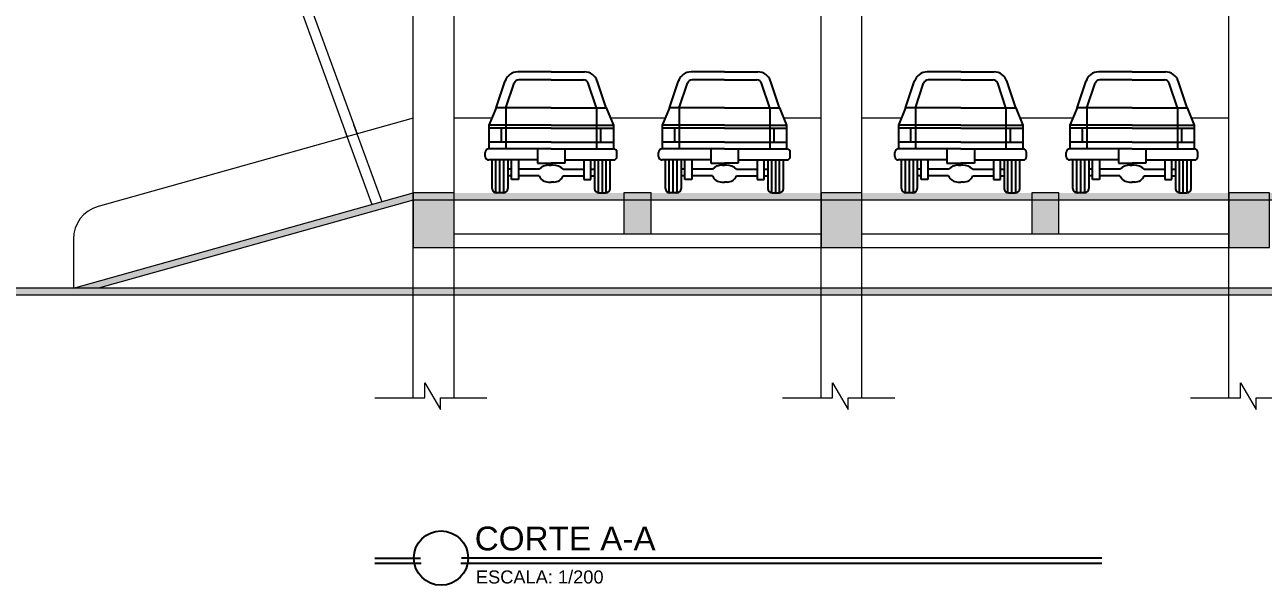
# Model space of a CAD drawing. Header units: millimetres. Extents: x -51 to 151, y -74 to 104.
# Drawn here: x 63.55 to 81.77, y -74.12 to -65.87 of the extents above; entities that cross this region are included whole.
import ezdxf

# ---------------------------------------------------------------- set-up
doc = ezdxf.new("R2010")
doc.units = ezdxf.units.MM
doc.header["$LTSCALE"] = 15
doc.layers.add('G', color=8, linetype='Continuous')
doc.styles.add('ATTR', font='romans.shx', dxfattribs={"width": 0.8, "height": 0.7})
doc.styles.add('SANSSERIF', font='sas_____.pfb')

# ---------------------------------------------------------------- blocks, each defined once
blk = doc.blocks.new('Bronco BV')
at = {"linetype": 'Continuous'}
for p, q in [((-30.49, 47.08), (-25.52, 62)), ((0, 67.07), (-18.5, 67.07)), ((0, 62.58), (-17.94, 62.58)), ((0, 67.07), (18.5, 67.07)), ((0, 62.58), (17.94, 62.58)), ((30.49, 47.08), (25.52, 62)), ((-25.06, 47.08), (-20.52, 60.71)), ((25.06, 47.08), (20.52, 60.71)), ((-30.49, 47.08), (-34.45, 37.5)), ((0, 47.08), (-30.49, 47.08)), ((-25.06, 47.08), (-25.06, 24.36)), ((0, 47.08), (30.49, 47.08)), ((25.06, 47.08), (25.06, 24.36)), ((30.49, 47.08), (34.45, 37.5)), ((0, 37.5), (-34.45, 37.5)), ((-34.45, 37.5), (-34.45, 24.36)), ((0, 35.88), (-34.45, 35.88)), ((-27.53, 28.15), (-27.53, 35.88)), ((0, 37.5), (34.45, 37.5)), ((0, 35.88), (34.45, 35.88)), ((27.53, 28.15), (27.53, 35.88)), ((34.45, 37.5), (34.45, 24.36)), ((0, 28.15), (-34.45, 28.15)), ((0, 28.15), (34.45, 28.15)), ((-36.45, 20.16), (-36.45, 22.47)), ((0, 24.36), (-34.57, 24.36)), ((-7.6, 24.36), (-7.6, 16.54)), ((0, 24.36), (34.57, 24.36)), ((7.6, 24.36), (7.6, 16.54)), ((36.45, 20.16), (36.45, 22.47)), ((-7.6, 18.28), (-34.57, 18.28)), ((-32.74, 2.44), (-32.74, 18.28)), ((-30.56, 0.01), (-30.56, 18.28)), ((-28.38, 0), (-28.38, 18.28)), ((-26.2, 0.01), (-26.2, 18.28)), ((-24.02, 18.28), (-24.02, 2.44)), ((-21.97, 7.44), (-21.97, 18.28)), ((-18.14, 18.28), (-18.14, 7.44)), ((-7.6, 16.54), (0, 16.54)), ((-1.15, 15.33), (0, 15.33)), ((7.6, 16.54), (0, 16.54)), ((1.15, 15.33), (0, 15.33)), ((7.6, 18.28), (34.57, 18.28)), ((18.14, 18.28), (18.14, 7.44)), ((21.97, 7.44), (21.97, 18.28)), ((24.02, 18.28), (24.02, 2.44)), ((26.2, 0.01), (26.2, 18.28)), ((28.38, 0), (28.38, 18.28)), ((30.56, 0.01), (30.56, 18.28)), ((32.74, 2.44), (32.74, 18.28)), ((-21.97, 13.1), (-24.02, 13.1)), ((-21.97, 9.45), (-24.02, 9.45)), ((-18.14, 7.44), (-21.97, 7.44)), ((-6.7, 13.1), (-18.14, 13.1)), ((-6.7, 9.45), (-18.14, 9.45)), ((6.7, 13.1), (18.14, 13.1)), ((6.7, 9.45), (18.14, 9.45)), ((18.14, 7.44), (21.97, 7.44)), ((21.97, 13.1), (24.02, 13.1)), ((21.97, 9.45), (24.02, 9.45)), ((-26.46, 0), (-30.3, 0)), ((-1.5, 6.02), (0, 6.02)), ((1.5, 6.02), (0, 6.02)), ((26.46, 0), (30.3, 0))]:
    blk.add_line(p, q, dxfattribs=at)
for centre, radius, start, end in [((-18.5, 59.66), 7.4, 90, 161.60181), ((-17.94, 59.85), 2.73, 90, 161.60181), ((17.94, 59.85), 2.73, 18.39819, 90), ((18.5, 59.66), 7.4, 18.39819, 90), ((-34.57, 22.47), 1.88, 90, 180.00001), ((34.57, 22.47), 1.88, 0, 90), ((-34.57, 20.16), 1.88, 180.00001, 270), ((-1.15, 7.32), 8.01, 90, 133.85512), ((1.15, 7.32), 8.01, 46.14488, 90), ((34.57, 20.16), 1.88, 270, 0), ((-1.5, 11.68), 5.66, 203.20029, 270), ((1.5, 11.68), 5.66, 270, 336.79972), ((-30.3, 2.44), 2.44, 180.00001, 270), ((-26.46, 2.44), 2.44, 270, 0), ((26.46, 2.44), 2.44, 180.00001, 270), ((30.3, 2.44), 2.44, 270, 0)]:
    blk.add_arc(centre, radius, start, end, dxfattribs=at)
at = {"style": 'ATTR', "width": 0.8, "flags": 9}
blk.add_attdef('ESTCODE', (0, 0), '', height=0.0146, dxfattribs=at)
blk = doc.blocks.new('bihind car')
at = {"lineweight": 5, "xscale": 26.56285874016432, "yscale": 26.56285874016432, "zscale": 26.56285874016432}
blk.add_blockref('Bronco BV', (710396, -58255), dxfattribs=at)
blk = doc.blocks.new('01')
at = {"color": 1, "lineweight": -3}
for p, q in [((759112, -50321), (759788, -50321)), ((759796, -50401), (759112, -50401)), ((769811, -50401), (760379, -50401)), ((769811, -50321), (760388, -50321))]:
    blk.add_line(p, q, dxfattribs=at)
blk.add_circle((760088, -50321), 400, dxfattribs=at)

msp = doc.modelspace()

# ---------------------------------------------------------------- hatches: boundary and pattern name
at = {"linetype": 'Continuous', "lineweight": 13}
h = msp.add_hatch(color=256, dxfattribs=at)
h.dxf.hatch_style = 1
h.paths.add_polyline_path([(69.266, -68.347), (69.266, -68.451), (64.637, -69.747), (64.266, -69.747)])
h = msp.add_hatch(color=256, dxfattribs=at)
h.dxf.hatch_style = 1
h.paths.add_polyline_path([(100.866, -68.347), (69.266, -68.347), (69.266, -68.447), (100.866, -68.447)])
h = msp.add_hatch(color=256, dxfattribs=at)
h.dxf.hatch_style = 1
h.paths.add_polyline_path([(69.266, -69.147), (69.866, -69.147), (69.866, -68.347), (69.266, -68.347)])
h = msp.add_hatch(color=256, dxfattribs=at)
h.dxf.hatch_style = 1
h.paths.add_polyline_path([(72.366, -68.947), (72.766, -68.947), (72.766, -68.347), (72.366, -68.347)])
h = msp.add_hatch(color=256, dxfattribs=at)
h.dxf.hatch_style = 1
h.paths.add_polyline_path([(75.266, -69.147), (75.866, -69.147), (75.866, -68.347), (75.266, -68.347)])
h = msp.add_hatch(color=256, dxfattribs=at)
h.dxf.hatch_style = 1
h.paths.add_polyline_path([(78.366, -68.947), (78.766, -68.947), (78.766, -68.347), (78.366, -68.347)])
h = msp.add_hatch(color=256, dxfattribs=at)
h.dxf.hatch_style = 1
h.paths.add_polyline_path([(81.266, -69.147), (81.866, -69.147), (81.866, -68.347), (81.266, -68.347)])
h = msp.add_hatch(color=256, dxfattribs=at)
h.dxf.hatch_style = 1
h.paths.add_polyline_path([(109.04, -69.747), (60.431, -69.747), (60.431, -69.847), (109.04, -69.847)])

# ---------------------------------------------------------------- linework, layer by layer
for p, q in [((69.866, -71.362), (69.866, -64.087)), ((75.866, -71.362), (75.866, -64.137)), ((69.266, -69.747), (69.266, -64.847)), ((81.266, -71.362), (81.266, -64.76)), ((67.483, -65.29), (68.294, -67.519)), ((67.642, -65.288), (68.439, -67.479)), ((69.266, -71.362), (69.266, -65.288)), ((68.388, -67.338), (68.803, -68.477)), ((70.423, -67.247), (69.866, -67.247)), ((72.973, -67.247), (72.167, -67.247)), ((75.266, -67.247), (74.717, -67.247)), ((76.448, -67.247), (75.866, -67.247)), ((78.97, -67.247), (78.192, -67.247)), ((81.266, -67.247), (80.714, -67.247)), ((68.262, -67.431), (68.658, -68.518))]:
    msp.add_line(p, q, dxfattribs=at)
msp.add_lwpolyline([(69.266, -67.247), (64.632, -68.545, 0.336332), (64.266, -69.027), (64.266, -69.747)], format="xyb", dxfattribs=at)
for points in [[(69.266, -68.347), (69.266, -68.451), (64.637, -69.747), (64.266, -69.747), (69.266, -68.347), (69.266, -68.447), (100.866, -68.447), (100.866, -68.347)], [(69.866, -68.947), (75.266, -68.947)], [(75.866, -68.947), (81.266, -68.947)], [(69.866, -69.147), (75.266, -69.147)], [(75.866, -69.147), (81.266, -69.147)], [(68.699, -71.362), (69.436, -71.362), (69.436, -71.142), (69.665, -71.534), (69.665, -71.362), (70.35, -71.362)], [(74.699, -71.362), (75.436, -71.362), (75.436, -71.142), (75.665, -71.534), (75.665, -71.362), (76.35, -71.362)], [(80.699, -71.362), (81.436, -71.362), (81.436, -71.142), (81.665, -71.534), (81.665, -71.362), (82.35, -71.362)]]:
    msp.add_lwpolyline(points, dxfattribs=at)
for points in [[(69.266, -69.147), (69.866, -69.147), (69.866, -68.347), (69.266, -68.347)], [(72.366, -68.947), (72.766, -68.947), (72.766, -68.347), (72.366, -68.347)], [(75.266, -69.147), (75.866, -69.147), (75.866, -68.347), (75.266, -68.347)], [(78.366, -68.947), (78.766, -68.947), (78.766, -68.347), (78.366, -68.347)], [(81.266, -69.147), (81.866, -69.147), (81.866, -68.347), (81.266, -68.347)], [(109.04, -69.747), (60.431, -69.747), (60.431, -69.847), (109.04, -69.847)]]:
    msp.add_lwpolyline(points, close=True, dxfattribs=at)
at = {"layer": 'G', "lineweight": 0}
msp.add_line((75.266, -71.362), (75.266, -62.147), dxfattribs=at)

# ---------------------------------------------------------------- block references
at = {"linetype": 'Continuous', "lineweight": 13, "xscale": 0.001, "yscale": 0.001, "zscale": 0.001}
for p in [(-639.101, -10.092), (-636.551, -10.092), (-633.076, -10.092), (-630.554, -10.092)]:
    msp.add_blockref('bihind car', p, dxfattribs=at)
at = {"color": 1, "linetype": 'Continuous', "lineweight": 13, "xscale": 0.001, "yscale": 0.001, "zscale": 0.001}
msp.add_blockref('01', (-690.413, -23.397), dxfattribs=at)

# ---------------------------------------------------------------- texts
at = {"color": 3, "lineweight": -3, "style": 'SANSSERIF'}
for s, height, p in [('CORTE A-A', 0.35, (70.171, -73.605)), ('ESCALA: 1/200', 0.192, (70.188, -74.092))]:
    msp.add_text(s, height=height, dxfattribs=at).set_placement(p)

doc.saveas('drawing.dxf')
